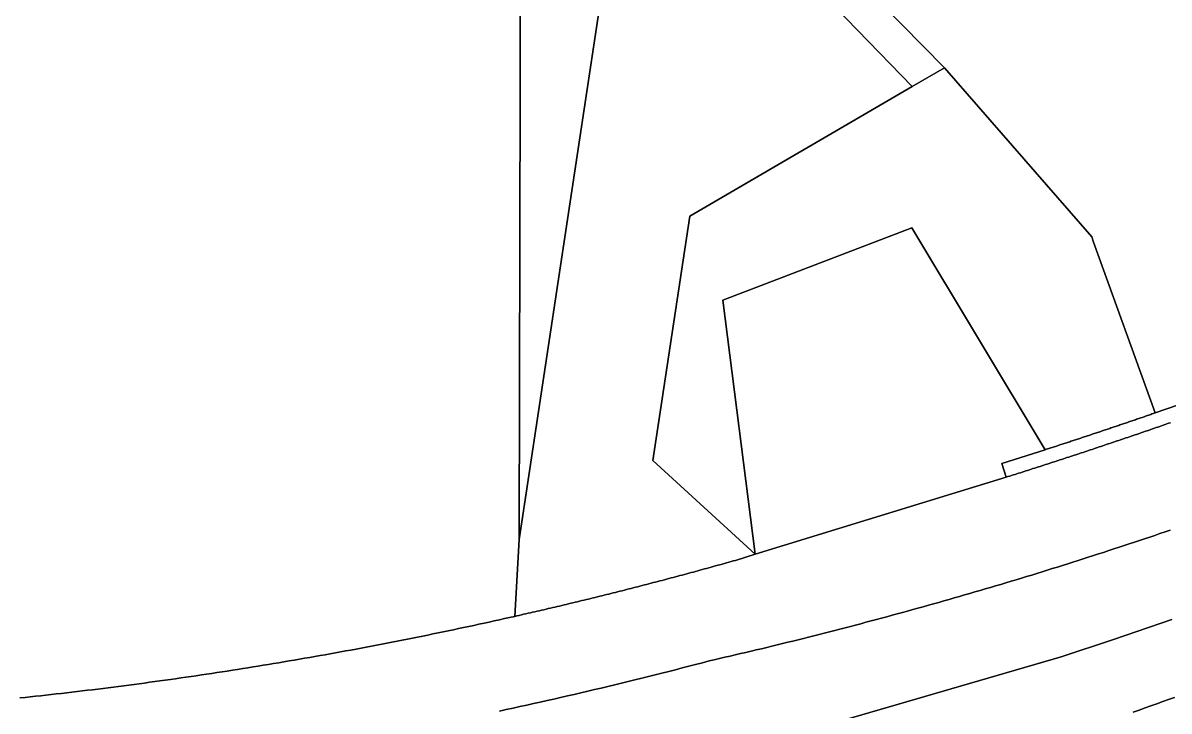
# Model space of a CAD drawing. Header units: metres. Extents: x -127 to 442, y -186 to 462.
# Drawn here: x 106.01 to 138.12, y 139.05 to 158.32 of the extents above; entities that cross this region are included whole.
import ezdxf

# ---------------------------------------------------------------- set-up
doc = ezdxf.new("R2010")
doc.units = ezdxf.units.M

msp = doc.modelspace()

# ---------------------------------------------------------------- linework, layer by layer
at = {"layer": 'road_0', "color": 8}
for points in [[(138.153, 147.124), (138.103, 147.107), (138.053, 147.09), (138.003, 147.072), (137.954, 147.055), (137.904, 147.038), (137.854, 147.021), (137.804, 147.003), (137.754, 146.986), (137.704, 146.969), (137.655, 146.952), (137.605, 146.935), (137.555, 146.917), (137.505, 146.9), (137.455, 146.883), (137.405, 146.866), (137.355, 146.849), (137.306, 146.832), (137.256, 146.815), (137.206, 146.798), (137.156, 146.781), (137.106, 146.764), (137.056, 146.747), (137.006, 146.73), (136.956, 146.713), (136.906, 146.696), (136.857, 146.679), (136.807, 146.662), (136.757, 146.645), (136.707, 146.628), (136.657, 146.612), (136.607, 146.595), (136.557, 146.578), (136.507, 146.561), (136.457, 146.544), (136.407, 146.528), (136.357, 146.511), (136.307, 146.494), (136.257, 146.477), (136.207, 146.461), (136.157, 146.444), (136.107, 146.427), (136.057, 146.411), (136.007, 146.394), (135.957, 146.377), (135.907, 146.361), (135.857, 146.344), (135.807, 146.328), (135.757, 146.311), (135.707, 146.294), (135.657, 146.278), (135.607, 146.261), (135.557, 146.245), (135.507, 146.228), (135.457, 146.212), (135.406, 146.195), (135.356, 146.179), (135.306, 146.163), (135.256, 146.146), (135.206, 146.13), (135.156, 146.113), (135.106, 146.097), (135.056, 146.081), (135.006, 146.064), (134.956, 146.048), (134.905, 146.032), (134.855, 146.016), (134.805, 145.999), (134.755, 145.983), (134.705, 145.967), (134.655, 145.951), (134.605, 145.934), (134.554, 145.918), (134.504, 145.902), (134.454, 145.886), (134.404, 145.87), (134.354, 145.854), (134.303, 145.838), (134.253, 145.821), (134.203, 145.805), (134.153, 145.789), (134.103, 145.773), (134.052, 145.757), (134.002, 145.741), (133.952, 145.725), (133.902, 145.709), (133.852, 145.693), (133.801, 145.677), (133.751, 145.662), (133.701, 145.646), (133.651, 145.63), (133.6, 145.614), (133.55, 145.598), (133.55, 145.598), (126.525, 143.44), (125.969, 143.27), (125.969, 143.27), (125.907, 143.252), (125.845, 143.235), (125.783, 143.218), (125.721, 143.2), (125.659, 143.183), (125.597, 143.165), (125.535, 143.148), (125.472, 143.131), (125.41, 143.114), (125.348, 143.096), (125.286, 143.079), (125.224, 143.062), (125.162, 143.045), (125.1, 143.028), (125.037, 143.011), (124.975, 142.994), (124.913, 142.977), (124.851, 142.96), (124.789, 142.943), (124.726, 142.926), (124.664, 142.909), (124.602, 142.893), (124.54, 142.876), (124.477, 142.859), (124.415, 142.842), (124.353, 142.826), (124.291, 142.809), (124.228, 142.793), (124.166, 142.776), (124.104, 142.76), (124.041, 142.743), (123.979, 142.727), (123.917, 142.71), (123.854, 142.694), (123.792, 142.677), (123.73, 142.661), (123.667, 142.645), (123.605, 142.629), (123.543, 142.612), (123.48, 142.596), (123.418, 142.58), (123.355, 142.564), (123.293, 142.548), (123.231, 142.532), (123.168, 142.516), (123.106, 142.5), (123.043, 142.484), (122.981, 142.468), (122.918, 142.452), (122.856, 142.436), (122.793, 142.42), (122.731, 142.404), (122.668, 142.389), (122.606, 142.373), (122.543, 142.357), (122.481, 142.342), (122.418, 142.326), (122.356, 142.311), (122.293, 142.295), (122.23, 142.279), (122.168, 142.264), (122.105, 142.249), (122.043, 142.233), (121.98, 142.218), (121.918, 142.202), (121.855, 142.187), (121.792, 142.172), (121.73, 142.157), (121.667, 142.141), (121.604, 142.126), (121.542, 142.111), (121.479, 142.096), (121.416, 142.081), (121.354, 142.066), (121.291, 142.051), (121.228, 142.036), (121.166, 142.021), (121.103, 142.006), (121.04, 141.991), (120.977, 141.976), (120.915, 141.962), (120.852, 141.947), (120.789, 141.932), (120.726, 141.917), (120.664, 141.903), (120.601, 141.888), (120.538, 141.873), (120.475, 141.859), (120.412, 141.844), (120.35, 141.83), (120.287, 141.815), (120.224, 141.801), (120.161, 141.787), (120.098, 141.772), (120.035, 141.758), (119.973, 141.744), (119.91, 141.729), (119.847, 141.715), (119.784, 141.701), (119.784, 141.701), (119.641, 141.669), (119.498, 141.637), (119.355, 141.605), (119.212, 141.573), (119.069, 141.542), (118.926, 141.511), (118.783, 141.48), (118.64, 141.449), (118.497, 141.418), (118.354, 141.387), (118.211, 141.357), (118.068, 141.327), (117.924, 141.297), (117.781, 141.267), (117.638, 141.237), (117.494, 141.208), (117.351, 141.178), (117.207, 141.149), (117.064, 141.12), (116.92, 141.091), (116.777, 141.063), (116.633, 141.034), (116.489, 141.006), (116.346, 140.978), (116.202, 140.95), (116.058, 140.922), (115.915, 140.894), (115.771, 140.867), (115.627, 140.84), (115.483, 140.813), (115.339, 140.786), (115.195, 140.759), (115.051, 140.733), (114.907, 140.706), (114.763, 140.68), (114.619, 140.654), (114.475, 140.628), (114.331, 140.603), (114.187, 140.577), (114.043, 140.552), (113.898, 140.527), (113.754, 140.502), (113.61, 140.477), (113.465, 140.452), (113.321, 140.428), (113.177, 140.404), (113.032, 140.379), (112.888, 140.356), (112.743, 140.332), (112.599, 140.308), (112.454, 140.285), (112.31, 140.262), (112.165, 140.239), (112.021, 140.216), (111.876, 140.193), (111.731, 140.171), (111.587, 140.148), (111.442, 140.126), (111.297, 140.104), (111.152, 140.082), (111.008, 140.061), (110.863, 140.039), (110.718, 140.018), (110.573, 139.997), (110.428, 139.976), (110.283, 139.955), (110.138, 139.935), (109.993, 139.915), (109.848, 139.894), (109.703, 139.874), (109.558, 139.855), (109.413, 139.835), (109.268, 139.815), (109.123, 139.796), (108.978, 139.777), (108.833, 139.758), (108.688, 139.739), (108.542, 139.721), (108.397, 139.702), (108.252, 139.684), (108.107, 139.666), (107.961, 139.648), (107.816, 139.63), (107.671, 139.613), (107.525, 139.595), (107.38, 139.578), (107.234, 139.561), (107.089, 139.544), (106.944, 139.528), (106.798, 139.511), (106.653, 139.495), (106.507, 139.479), (106.362, 139.463), (106.216, 139.447), (106.07, 139.432), (105.925, 139.416)], [(119.359, 139.049), (119.55, 139.09), (119.74, 139.131), (119.93, 139.173), (120.12, 139.215), (120.31, 139.257), (120.5, 139.299), (120.69, 139.342), (120.88, 139.385), (121.07, 139.428), (121.26, 139.472), (121.449, 139.516), (121.639, 139.56), (121.829, 139.604), (122.018, 139.649), (122.208, 139.694), (122.397, 139.739), (122.586, 139.785), (122.775, 139.831), (122.965, 139.877), (123.154, 139.923), (123.343, 139.97), (123.532, 140.017), (123.721, 140.065), (123.909, 140.112), (124.098, 140.16), (124.287, 140.208), (124.475, 140.256), (124.664, 140.305), (124.852, 140.354), (125.041, 140.403), (125.229, 140.453), (125.229, 140.453), (125.376, 140.487), (125.523, 140.52), (125.67, 140.554), (125.817, 140.588), (125.964, 140.622), (126.111, 140.657), (126.258, 140.691), (126.405, 140.726), (126.552, 140.761), (126.699, 140.796), (126.845, 140.831), (126.992, 140.867), (127.139, 140.902), (127.285, 140.938), (127.432, 140.974), (127.578, 141.01), (127.725, 141.046), (127.871, 141.083), (128.018, 141.12), (128.164, 141.156), (128.31, 141.193), (128.457, 141.231), (128.603, 141.268), (128.749, 141.305), (128.895, 141.343), (129.041, 141.381), (129.187, 141.419), (129.333, 141.457), (129.479, 141.496), (129.625, 141.534), (129.771, 141.573), (129.917, 141.612), (130.062, 141.651), (130.208, 141.69), (130.354, 141.73), (130.499, 141.769), (130.645, 141.809), (130.791, 141.849), (130.936, 141.889), (131.081, 141.929), (131.227, 141.97), (131.372, 142.01), (131.517, 142.051), (131.663, 142.092), (131.808, 142.133), (131.953, 142.175), (132.098, 142.216), (132.243, 142.258), (132.388, 142.3), (132.533, 142.342), (132.678, 142.384), (132.823, 142.426), (132.968, 142.469), (133.112, 142.511), (133.257, 142.554), (133.402, 142.597), (133.546, 142.641), (133.691, 142.684), (133.835, 142.728), (133.98, 142.771), (134.124, 142.815), (134.268, 142.859), (134.413, 142.903), (134.557, 142.948), (134.701, 142.993), (134.845, 143.037), (134.989, 143.082), (135.133, 143.127), (135.277, 143.173), (135.421, 143.218), (135.565, 143.264), (135.709, 143.309), (135.853, 143.355), (135.996, 143.402), (136.14, 143.448), (136.283, 143.494), (136.427, 143.541), (136.57, 143.588), (136.714, 143.635), (136.857, 143.682), (137, 143.729), (137.144, 143.777), (137.287, 143.824), (137.43, 143.872), (137.573, 143.92), (137.716, 143.968), (137.859, 144.017), (138.002, 144.065), (138.145, 144.114)], [(138.145, 144.114), (138.002, 144.065), (137.859, 144.017), (137.716, 143.968), (137.573, 143.92), (137.43, 143.872), (137.287, 143.824), (137.144, 143.777), (137, 143.729), (136.857, 143.682), (136.714, 143.635), (136.57, 143.588), (136.427, 143.541), (136.283, 143.494), (136.14, 143.448), (135.996, 143.402), (135.853, 143.355), (135.709, 143.309), (135.565, 143.264), (135.421, 143.218), (135.277, 143.173), (135.133, 143.127), (134.989, 143.082), (134.845, 143.037), (134.701, 142.993), (134.557, 142.948), (134.413, 142.903), (134.268, 142.859), (134.124, 142.815), (133.98, 142.771), (133.835, 142.728), (133.691, 142.684), (133.546, 142.641), (133.402, 142.597), (133.257, 142.554), (133.112, 142.511), (132.968, 142.469), (132.823, 142.426), (132.678, 142.384), (132.533, 142.342), (132.388, 142.3), (132.243, 142.258), (132.098, 142.216), (131.953, 142.175), (131.808, 142.133), (131.663, 142.092), (131.517, 142.051), (131.372, 142.01), (131.227, 141.97), (131.081, 141.929), (130.936, 141.889), (130.791, 141.849), (130.645, 141.809), (130.499, 141.769), (130.354, 141.73), (130.208, 141.69), (130.062, 141.651), (129.917, 141.612), (129.771, 141.573), (129.625, 141.534), (129.479, 141.496), (129.333, 141.457), (129.187, 141.419), (129.041, 141.381), (128.895, 141.343), (128.749, 141.305), (128.603, 141.268), (128.457, 141.231), (128.31, 141.193), (128.164, 141.156), (128.018, 141.12), (127.871, 141.083), (127.725, 141.046), (127.578, 141.01), (127.432, 140.974), (127.285, 140.938), (127.139, 140.902), (126.992, 140.867), (126.845, 140.831), (126.699, 140.796), (126.552, 140.761), (126.405, 140.726), (126.258, 140.691), (126.111, 140.657), (125.964, 140.622), (125.817, 140.588), (125.67, 140.554), (125.523, 140.52), (125.376, 140.487), (125.229, 140.453), (125.229, 140.453), (125.041, 140.403), (124.852, 140.354), (124.664, 140.305), (124.475, 140.256), (124.287, 140.208), (124.098, 140.16), (123.909, 140.112), (123.721, 140.065), (123.532, 140.017), (123.343, 139.97), (123.154, 139.923), (122.965, 139.877), (122.775, 139.831), (122.586, 139.785), (122.397, 139.739), (122.208, 139.694), (122.018, 139.649), (121.829, 139.604), (121.639, 139.56), (121.449, 139.516), (121.26, 139.472), (121.07, 139.428), (120.88, 139.385), (120.69, 139.342), (120.5, 139.299), (120.31, 139.257), (120.12, 139.215), (119.93, 139.173), (119.74, 139.131), (119.55, 139.09), (119.359, 139.049)], [(124.146, 137.385), (135.096, 140.567), (135.096, 140.567), (136.562, 141.056), (138.196, 141.616)]]:
    msp.add_lwpolyline(points, dxfattribs=at)
at = {"layer": 'road_1', "color": 7}
msp.add_lwpolyline([(138.268, 139.433), (138.103, 139.373), (137.939, 139.313), (137.774, 139.254), (137.609, 139.194), (137.444, 139.135), (137.279, 139.076), (137.114, 139.017)], dxfattribs=at)
at = {"layer": 'road_5', "color": 3}
for points in [[(138.196, 141.616), (136.562, 141.056), (135.096, 140.567), (124.146, 137.385)], [(137.114, 139.017), (137.279, 139.076), (137.444, 139.135), (137.609, 139.194), (137.774, 139.254), (137.939, 139.313), (138.103, 139.373), (138.268, 139.433)]]:
    msp.add_lwpolyline(points, dxfattribs=at)
at = {"layer": 'terrain_0', "color": 8}
msp.add_lwpolyline([(138.351, 147.616), (137.73, 147.4), (137.73, 147.4), (137.699, 147.389), (137.668, 147.379), (137.637, 147.368), (137.606, 147.357), (137.575, 147.346), (137.544, 147.336), (137.513, 147.325), (137.482, 147.314), (137.451, 147.304), (137.42, 147.293), (137.389, 147.282), (137.358, 147.272), (137.327, 147.261), (137.296, 147.25), (137.265, 147.24), (137.233, 147.229), (137.202, 147.219), (137.171, 147.208), (137.14, 147.197), (137.109, 147.187), (137.078, 147.176), (137.047, 147.165), (137.016, 147.155), (136.985, 147.144), (136.954, 147.134), (136.923, 147.123), (136.892, 147.113), (136.861, 147.102), (136.83, 147.092), (136.799, 147.081), (136.768, 147.07), (136.736, 147.06), (136.705, 147.049), (136.674, 147.039), (136.643, 147.028), (136.612, 147.018), (136.581, 147.007), (136.55, 146.997), (136.519, 146.986), (136.488, 146.976), (136.457, 146.965), (136.425, 146.955), (136.394, 146.945), (136.363, 146.934), (136.332, 146.924), (136.301, 146.913), (136.27, 146.903), (136.239, 146.892), (136.208, 146.882), (136.177, 146.871), (136.145, 146.861), (136.114, 146.851), (136.083, 146.84), (136.052, 146.83), (136.021, 146.82), (135.99, 146.809), (135.959, 146.799), (135.928, 146.788), (135.896, 146.778), (135.865, 146.768), (135.834, 146.757), (135.803, 146.747), (135.772, 146.737), (135.741, 146.726), (135.709, 146.716), (135.678, 146.706), (135.647, 146.695), (135.616, 146.685), (135.585, 146.675), (135.554, 146.665), (135.523, 146.654), (135.491, 146.644), (135.46, 146.634), (135.429, 146.623), (135.398, 146.613), (135.367, 146.603), (135.335, 146.593), (135.304, 146.582), (135.273, 146.572), (135.242, 146.562), (135.211, 146.552), (135.18, 146.542), (135.148, 146.531), (135.117, 146.521), (135.086, 146.511), (135.055, 146.501), (135.024, 146.491), (134.992, 146.48), (134.961, 146.47), (134.93, 146.46), (134.899, 146.45), (134.868, 146.44), (134.836, 146.43), (134.805, 146.42), (134.774, 146.409), (134.743, 146.399), (134.711, 146.389), (134.68, 146.379), (134.649, 146.369), (134.649, 146.369), (133.43, 145.98), (133.55, 145.598), (133.55, 145.598), (133.6, 145.614), (133.651, 145.63), (133.701, 145.646), (133.751, 145.662), (133.801, 145.677), (133.852, 145.693), (133.902, 145.709), (133.952, 145.725), (134.002, 145.741), (134.052, 145.757), (134.103, 145.773), (134.153, 145.789), (134.203, 145.805), (134.253, 145.821), (134.303, 145.838), (134.354, 145.854), (134.404, 145.87), (134.454, 145.886), (134.504, 145.902), (134.554, 145.918), (134.605, 145.934), (134.655, 145.951), (134.705, 145.967), (134.755, 145.983), (134.805, 145.999), (134.855, 146.016), (134.905, 146.032), (134.956, 146.048), (135.006, 146.064), (135.056, 146.081), (135.106, 146.097), (135.156, 146.113), (135.206, 146.13), (135.256, 146.146), (135.306, 146.163), (135.356, 146.179), (135.406, 146.195), (135.457, 146.212), (135.507, 146.228), (135.557, 146.245), (135.607, 146.261), (135.657, 146.278), (135.707, 146.294), (135.757, 146.311), (135.807, 146.328), (135.857, 146.344), (135.907, 146.361), (135.957, 146.377), (136.007, 146.394), (136.057, 146.411), (136.107, 146.427), (136.157, 146.444), (136.207, 146.461), (136.257, 146.477), (136.307, 146.494), (136.357, 146.511), (136.407, 146.528), (136.457, 146.544), (136.507, 146.561), (136.557, 146.578), (136.607, 146.595), (136.657, 146.612), (136.707, 146.628), (136.757, 146.645), (136.807, 146.662), (136.857, 146.679), (136.906, 146.696), (136.956, 146.713), (137.006, 146.73), (137.056, 146.747), (137.106, 146.764), (137.156, 146.781), (137.206, 146.798), (137.256, 146.815), (137.306, 146.832), (137.355, 146.849), (137.405, 146.866), (137.455, 146.883), (137.505, 146.9), (137.555, 146.917), (137.605, 146.935), (137.655, 146.952), (137.704, 146.969), (137.754, 146.986), (137.804, 147.003), (137.854, 147.021), (137.904, 147.038), (137.954, 147.055), (138.003, 147.072), (138.053, 147.09), (138.103, 147.107), (138.153, 147.124)], dxfattribs=at)
at = {"layer": 'terrain_5', "color": 3}
for points in [[(67.016, 194.211), (66.288, 193.506), (89.538, 169.628), (116.467, 171.435), (130.918, 156.537), (131.821, 157.063), (129.446, 159.49), (116.862, 172.464), (89.932, 170.657), (67.016, 194.211)], [(65.224, 191.254), (63.222, 189.351), (64.736, 187.815), (69.092, 183.396), (73.013, 179.464), (87.406, 164.819), (91.793, 165.066), (114.662, 166.29), (117.064, 163.79), (119.944, 160.793), (119.913, 143.858), (122.615, 161.788), (115.603, 169.044), (92.202, 167.489), (88.641, 167.216), (66.151, 190.341), (65.224, 191.254)], [(136.002, 152.18), (135.949, 152.327), (131.821, 157.063), (130.918, 156.537), (124.694, 152.91), (123.652, 146.069), (126.525, 143.44), (125.616, 150.557), (130.906, 152.577), (134.649, 146.369), (134.649, 146.369), (134.68, 146.379), (134.711, 146.389), (134.743, 146.399), (134.774, 146.409), (134.805, 146.42), (134.836, 146.43), (134.868, 146.44), (134.899, 146.45), (134.93, 146.46), (134.961, 146.47), (134.992, 146.48), (135.024, 146.491), (135.055, 146.501), (135.086, 146.511), (135.117, 146.521), (135.148, 146.531), (135.18, 146.542), (135.211, 146.552), (135.242, 146.562), (135.273, 146.572), (135.304, 146.582), (135.335, 146.593), (135.367, 146.603), (135.398, 146.613), (135.429, 146.623), (135.46, 146.634), (135.491, 146.644), (135.523, 146.654), (135.554, 146.665), (135.585, 146.675), (135.616, 146.685), (135.647, 146.695), (135.678, 146.706), (135.709, 146.716), (135.741, 146.726), (135.772, 146.737), (135.803, 146.747), (135.834, 146.757), (135.865, 146.768), (135.896, 146.778), (135.928, 146.788), (135.959, 146.799), (135.99, 146.809), (136.021, 146.82), (136.052, 146.83), (136.083, 146.84), (136.114, 146.851), (136.145, 146.861), (136.177, 146.871), (136.208, 146.882), (136.239, 146.892), (136.27, 146.903), (136.301, 146.913), (136.332, 146.924), (136.363, 146.934), (136.394, 146.945), (136.425, 146.955), (136.457, 146.965), (136.488, 146.976), (136.519, 146.986), (136.55, 146.997), (136.581, 147.007), (136.612, 147.018), (136.643, 147.028), (136.674, 147.039), (136.705, 147.049), (136.736, 147.06), (136.768, 147.07), (136.799, 147.081), (136.83, 147.092), (136.861, 147.102), (136.892, 147.113), (136.923, 147.123), (136.954, 147.134), (136.985, 147.144), (137.016, 147.155), (137.047, 147.165), (137.078, 147.176), (137.109, 147.187), (137.14, 147.197), (137.171, 147.208), (137.202, 147.219), (137.233, 147.229), (137.265, 147.24), (137.296, 147.25), (137.327, 147.261), (137.358, 147.272), (137.389, 147.282), (137.42, 147.293), (137.451, 147.304), (137.482, 147.314), (137.513, 147.325), (137.544, 147.336), (137.575, 147.346), (137.606, 147.357), (137.637, 147.368), (137.668, 147.379), (137.699, 147.389), (137.73, 147.4), (137.73, 147.4), (136.002, 152.18)], [(126.525, 143.44), (133.55, 145.598), (133.43, 145.98), (134.649, 146.369), (130.906, 152.577), (125.616, 150.557), (126.525, 143.44)]]:
    msp.add_lwpolyline(points, close=True, dxfattribs=at)
for points in [[(122.615, 161.788), (119.913, 143.858), (119.784, 141.701), (119.784, 141.701), (119.847, 141.715), (119.91, 141.729), (119.973, 141.744), (120.035, 141.758), (120.098, 141.772), (120.161, 141.787), (120.224, 141.801), (120.287, 141.815), (120.35, 141.83), (120.412, 141.844), (120.475, 141.859), (120.538, 141.873), (120.601, 141.888), (120.664, 141.903), (120.726, 141.917), (120.789, 141.932), (120.852, 141.947), (120.915, 141.962), (120.977, 141.976), (121.04, 141.991), (121.103, 142.006), (121.166, 142.021), (121.228, 142.036), (121.291, 142.051), (121.354, 142.066), (121.416, 142.081), (121.479, 142.096), (121.542, 142.111), (121.604, 142.126), (121.667, 142.141), (121.73, 142.157), (121.792, 142.172), (121.855, 142.187), (121.918, 142.202), (121.98, 142.218), (122.043, 142.233), (122.105, 142.249), (122.168, 142.264), (122.23, 142.279), (122.293, 142.295), (122.356, 142.311), (122.418, 142.326), (122.481, 142.342), (122.543, 142.357), (122.606, 142.373), (122.668, 142.389), (122.731, 142.404), (122.793, 142.42), (122.856, 142.436), (122.918, 142.452), (122.981, 142.468), (123.043, 142.484), (123.106, 142.5), (123.168, 142.516), (123.231, 142.532), (123.293, 142.548), (123.355, 142.564), (123.418, 142.58), (123.48, 142.596), (123.543, 142.612), (123.605, 142.629), (123.667, 142.645), (123.73, 142.661), (123.792, 142.677), (123.854, 142.694), (123.917, 142.71), (123.979, 142.727), (124.041, 142.743), (124.104, 142.76), (124.166, 142.776), (124.228, 142.793), (124.291, 142.809), (124.353, 142.826), (124.415, 142.842), (124.477, 142.859), (124.54, 142.876), (124.602, 142.893), (124.664, 142.909), (124.726, 142.926), (124.789, 142.943), (124.851, 142.96), (124.913, 142.977), (124.975, 142.994), (125.037, 143.011), (125.1, 143.028), (125.162, 143.045), (125.224, 143.062), (125.286, 143.079), (125.348, 143.096), (125.41, 143.114), (125.472, 143.131), (125.535, 143.148), (125.597, 143.165), (125.659, 143.183), (125.721, 143.2), (125.783, 143.218), (125.845, 143.235), (125.907, 143.252), (125.969, 143.27), (125.969, 143.27), (126.525, 143.44), (123.652, 146.069), (124.694, 152.91), (130.918, 156.537), (116.467, 171.435)], [(105.925, 139.416), (106.07, 139.432), (106.216, 139.447), (106.362, 139.463), (106.507, 139.479), (106.653, 139.495), (106.798, 139.511), (106.944, 139.528), (107.089, 139.544), (107.234, 139.561), (107.38, 139.578), (107.525, 139.595), (107.671, 139.613), (107.816, 139.63), (107.961, 139.648), (108.107, 139.666), (108.252, 139.684), (108.397, 139.702), (108.542, 139.721), (108.688, 139.739), (108.833, 139.758), (108.978, 139.777), (109.123, 139.796), (109.268, 139.815), (109.413, 139.835), (109.558, 139.855), (109.703, 139.874), (109.848, 139.894), (109.993, 139.915), (110.138, 139.935), (110.283, 139.955), (110.428, 139.976), (110.573, 139.997), (110.718, 140.018), (110.863, 140.039), (111.008, 140.061), (111.152, 140.082), (111.297, 140.104), (111.442, 140.126), (111.587, 140.148), (111.731, 140.171), (111.876, 140.193), (112.021, 140.216), (112.165, 140.239), (112.31, 140.262), (112.454, 140.285), (112.599, 140.308), (112.743, 140.332), (112.888, 140.356), (113.032, 140.379), (113.177, 140.404), (113.321, 140.428), (113.465, 140.452), (113.61, 140.477), (113.754, 140.502), (113.898, 140.527), (114.043, 140.552), (114.187, 140.577), (114.331, 140.603), (114.475, 140.628), (114.619, 140.654), (114.763, 140.68), (114.907, 140.706), (115.051, 140.733), (115.195, 140.759), (115.339, 140.786), (115.483, 140.813), (115.627, 140.84), (115.771, 140.867), (115.915, 140.894), (116.058, 140.922), (116.202, 140.95), (116.346, 140.978), (116.489, 141.006), (116.633, 141.034), (116.777, 141.063), (116.92, 141.091), (117.064, 141.12), (117.207, 141.149), (117.351, 141.178), (117.494, 141.208), (117.638, 141.237), (117.781, 141.267), (117.924, 141.297), (118.068, 141.327), (118.211, 141.357), (118.354, 141.387), (118.497, 141.418), (118.64, 141.449), (118.783, 141.48), (118.926, 141.511), (119.069, 141.542), (119.212, 141.573), (119.355, 141.605), (119.498, 141.637), (119.641, 141.669), (119.784, 141.701), (119.784, 141.701), (119.913, 143.858), (119.944, 160.793)]]:
    msp.add_lwpolyline(points, dxfattribs=at)
at = {"layer": 'water', "color": 5}
msp.add_lwpolyline([(165.339, 195.03), (131.798, 163.69), (129.446, 159.49), (131.821, 157.063), (135.949, 152.327), (136.002, 152.18), (137.73, 147.4), (138.351, 147.616)], dxfattribs=at)

doc.saveas('drawing.dxf')
